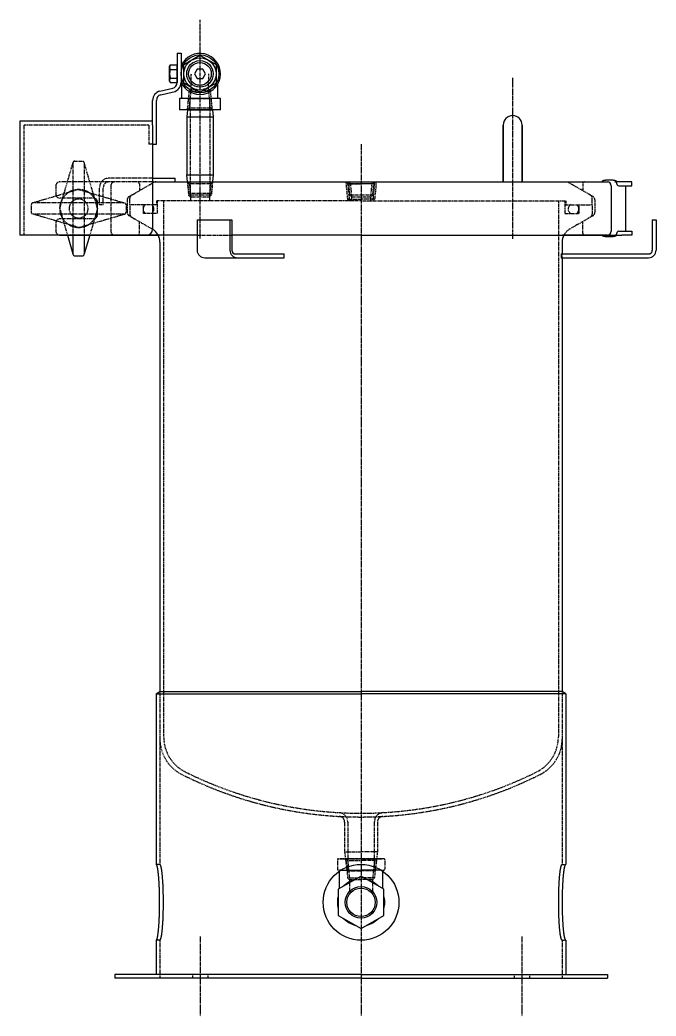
# Model space of a CAD drawing. Extents: x 248 to 1072, y 18 to 1096.
# Drawn here: x 736 to 1072, y 90 to 615 of the extents above; entities that cross this region are included whole.
import ezdxf

# ---------------------------------------------------------------- set-up
doc = ezdxf.new("R2010")
doc.units = 0
doc.linetypes.add('CENTER', pattern=[2, 1.25, -0.25, 0.25, -0.25])
doc.linetypes.add('DASHED', pattern=[0.75, 0.5, -0.25])
doc.layers.get('0').update_dxf_attribs({"linetype": 'CONTINUOUS'})
doc.layers.add('CENTER', color=1, linetype='CENTER')

msp = doc.modelspace()

# ---------------------------------------------------------------- linework, layer by layer
at = {"color": 7, "linetype": 'CONTINUOUS'}
for p, q in [((819.5, 597.52), (819.5, 581.9)), ((819.5, 597.52), (821.5, 597.52)), ((821.5, 597.52), (821.5, 581.9)), ((815.5, 590.6), (815.85, 591.22)), ((815.5, 582.6), (815.5, 590.6)), ((815.85, 591.22), (819.5, 591.22)), ((815.85, 588.91), (819.5, 588.91)), ((819.5, 581.98), (819.5, 591.22)), ((821.5, 591.14), (823, 591.14)), ((815.85, 584.29), (819.5, 584.29)), ((810.37, 577.41), (817.17, 578.98)), ((815.5, 582.6), (815.85, 581.98)), ((815.85, 581.98), (819.5, 581.98)), ((821.5, 583.14), (823, 583.14)), ((822, 573.47), (822, 581.32)), ((841, 573.47), (841, 581.35)), ((810.82, 575.46), (817.62, 577.03)), ((842.33, 573.47), (820.68, 573.47)), ((820.68, 573.47), (820.68, 567.52)), ((842.32, 567.52), (842.33, 573.47)), ((806.5, 559.52), (806.5, 572.54)), ((808.5, 549.52), (808.5, 572.54)), ((842.32, 567.52), (820.68, 567.52)), ((824.94, 567.52), (824.6, 563.82)), ((824.94, 567.52), (838.06, 567.52)), ((838.06, 567.52), (838.4, 563.82)), ((824.6, 563.82), (824.6, 533.22)), ((824.6, 563.82), (838.4, 563.82)), ((838.4, 563.82), (838.4, 533.22)), ((806.5, 561.52), (736.5, 561.52)), ((736.5, 561.52), (736.5, 501.52)), ((806.5, 559.52), (806.5, 504.52)), ((991.5, 559.52), (991.5, 529.52)), ((991.5, 529.52), (991.5, 559.52)), ((1001.5, 559.52), (1001.5, 529.52)), ((1001.5, 529.52), (1001.5, 559.52)), ((806.5, 549.52), (808.5, 549.52)), ((806.5, 531.52), (818.5, 531.52)), ((818.5, 529.52), (818.5, 531.52)), ((824.94, 529.52), (824.6, 533.22)), ((824.6, 533.22), (838.4, 533.22)), ((838.4, 533.22), (838.06, 529.52)), ((806.5, 529.52), (916.5, 529.52)), ((824.94, 529.52), (838.06, 529.52)), ((916.5, 529.52), (1046.5, 529.52)), ((1048.5, 527.52), (1048.5, 503.52)), ((1059.47, 529.52), (1050.48, 529.52)), ((1051.48, 528.52), (1051.48, 528.52)), ((1052.48, 527.52), (1056.13, 527.52)), ((1056.13, 527.52), (1056.13, 503.52)), ((1056.13, 527.52), (1059.47, 527.52)), ((1059.47, 527.52), (1059.47, 529.52)), ((830.02, 509.52), (848.33, 509.52)), ((830.02, 509.52), (830.02, 493.52)), ((847.33, 509.52), (847.33, 493.52)), ((848.33, 509.52), (848.33, 493.52)), ((1070.19, 509.52), (1072.19, 509.52)), ((1070.19, 509.52), (1070.19, 493.52)), ((1072.19, 509.52), (1072.19, 493.52)), ((803.5, 501.52), (736.5, 501.52)), ((757.48, 501.52), (786.5, 501.52)), ((761.56, 501.52), (764.48, 491.52)), ((764.48, 501.52), (764.48, 491.52)), ((770.48, 501.52), (770.48, 491.52)), ((773.4, 501.52), (770.48, 491.52)), ((786.5, 501.52), (798, 501.52)), ((830.02, 501.52), (786.5, 501.52)), ((798, 501.52), (810.22, 501.52)), ((916.5, 501.52), (848.33, 501.52)), ((916.5, 501.52), (1046.5, 501.52)), ((1035, 501.52), (1022.78, 501.52)), ((1046.5, 501.52), (1035, 501.52)), ((1046.5, 501.52), (1054.13, 501.52)), ((1051.48, 502.52), (1051.48, 502.52)), ((1052.48, 503.52), (1056.13, 503.52)), ((1059.47, 501.52), (1054.13, 501.52)), ((1056.13, 503.52), (1059.47, 503.52)), ((1059.47, 503.52), (1059.47, 501.52)), ((810.35, 497.75), (810.35, 260.81)), ((1022.65, 497.75), (1022.65, 491.52)), ((765.48, 490.52), (769.48, 490.52)), ((834.02, 489.52), (875.95, 489.52)), ((850.33, 491.52), (875.95, 491.52)), ((875.95, 489.52), (875.95, 491.52)), ((1022.19, 491.52), (1068.19, 491.52)), ((1022.19, 491.52), (1022.19, 489.52)), ((1022.19, 489.52), (1068.19, 489.52)), ((1022.65, 489.52), (1022.65, 260.81)), ((808.35, 259.52), (810.35, 260.81)), ((808.35, 259.52), (808.35, 169.52)), ((808.5, 259.52), (916.5, 259.52)), ((810.35, 260.81), (916.5, 260.81)), ((1022.65, 260.81), (916.5, 260.81)), ((1024.5, 259.52), (916.5, 259.52)), ((1024.65, 259.52), (1022.65, 260.81)), ((1024.65, 259.52), (1024.65, 169.52)), ((916.5, 163.37), (904.5, 156.44)), ((905, 165.88), (905, 156.73)), ((905.97, 166.52), (916.5, 166.52)), ((927.04, 166.52), (916.5, 166.52)), ((928.5, 156.44), (916.5, 163.37)), ((928, 156.73), (928, 165.88)), ((904.5, 156.44), (904.5, 142.59)), ((928.5, 142.59), (928.5, 156.44)), ((904.5, 142.59), (916.5, 135.66)), ((916.5, 135.66), (928.5, 142.59)), ((808.35, 129.52), (808.35, 111.52)), ((1024.65, 129.52), (1024.65, 111.52)), ((916.5, 111.52), (786.5, 111.52)), ((786.5, 111.52), (786.5, 109.52)), ((916.5, 111.52), (1046.5, 111.52)), ((1046.5, 111.52), (1046.5, 109.52)), ((916.5, 109.52), (786.5, 109.52)), ((916.5, 109.52), (1046.5, 109.52))]:
    msp.add_line(p, q, dxfattribs=at)
at = {"color": 3, "linetype": 'DASHED'}
for p, q in [((826.94, 578.52), (826.95, 586.52)), ((836.09, 578.51), (836.1, 586.52)), ((825.92, 568.52), (826.94, 578.52)), ((825.94, 577.52), (826.94, 578.52)), ((826.94, 578.52), (829.95, 578.52)), ((836.09, 578.51), (833.07, 578.51)), ((837.07, 568.51), (836.09, 578.51)), ((837.08, 577.51), (836.09, 578.51)), ((824.92, 567.53), (825.94, 577.52)), ((824.94, 567.52), (825.5, 573.52)), ((825.5, 573.52), (837.5, 573.52)), ((825.94, 577.52), (829.95, 577.52)), ((826.25, 567.52), (826.25, 573.52)), ((837.08, 577.51), (833.07, 577.51)), ((836.75, 567.52), (836.75, 573.52)), ((838.07, 567.51), (837.08, 577.51)), ((838.06, 567.52), (837.5, 573.52)), ((824.92, 567.53), (825.92, 568.52)), ((837.07, 568.51), (825.92, 568.52)), ((826.25, 567.52), (826.25, 529.52)), ((836.75, 567.52), (836.75, 529.52)), ((838.07, 567.51), (837.07, 568.51)), ((804.5, 559.52), (738.5, 559.52)), ((738.5, 559.52), (738.5, 501.52)), ((804.5, 559.52), (804.5, 549.52)), ((806.5, 549.52), (804.5, 549.52)), ((757.48, 515.52), (764.48, 539.52)), ((764.48, 539.52), (764.48, 501.52)), ((765.48, 540.52), (769.48, 540.52)), ((777.48, 515.52), (770.48, 539.52)), ((770.48, 539.52), (770.48, 501.52)), ((806.5, 531.52), (783.5, 531.52)), ((767.48, 525.52), (743.48, 518.52)), ((755.48, 527.52), (755.48, 523.02)), ((806.5, 529.52), (757.48, 529.52)), ((767.48, 525.52), (791.48, 518.52)), ((778.5, 517.52), (778.5, 526.52)), ((780.5, 517.52), (780.5, 526.52)), ((784.5, 527.52), (784.5, 503.52)), ((795.5, 522.59), (806.8, 529.11)), ((799.52, 528.52), (799.52, 524.91)), ((824.88, 529.52), (825.88, 528.52)), ((824.88, 529.52), (825.5, 522.52)), ((824.94, 529.52), (825.5, 523.52)), ((838.04, 528.53), (824.96, 528.53)), ((825.88, 528.52), (826.5, 521.52)), ((826.25, 529.52), (826.25, 523.52)), ((837.13, 528.52), (836.5, 521.52)), ((836.75, 529.52), (836.75, 523.52)), ((838.13, 529.52), (837.13, 528.52)), ((838.13, 529.52), (837.5, 522.52)), ((838.06, 529.52), (837.5, 523.52)), ((908.43, 529.52), (909.43, 528.52)), ((908.43, 529.52), (909.33, 520.52)), ((909.43, 528.52), (916.5, 528.52)), ((909.43, 528.52), (910.33, 519.52)), ((909.88, 529.52), (910.88, 528.52)), ((909.88, 529.52), (910.5, 522.52)), ((923.04, 528.53), (909.96, 528.53)), ((910.88, 528.52), (911.5, 521.52)), ((923.57, 528.52), (916.5, 528.52)), ((922.13, 528.52), (921.5, 521.52)), ((923.13, 529.52), (922.13, 528.52)), ((923.13, 529.52), (922.5, 522.52)), ((923.57, 528.52), (922.67, 519.52)), ((924.57, 529.52), (923.57, 528.52)), ((924.57, 529.52), (923.67, 520.52)), ((1037.5, 522.59), (1026.21, 529.11)), ((1033.48, 528.52), (1033.48, 524.91)), ((775.4, 521.02), (757.48, 521.02)), ((794.1, 521.79), (796, 522.88)), ((794.5, 517.52), (794.5, 520.86)), ((825.5, 523.52), (837.5, 523.52)), ((837.5, 522.53), (825.5, 522.53)), ((825.5, 522.52), (826.5, 521.52)), ((826.5, 521.53), (826.5, 519.52)), ((836.5, 521.53), (826.5, 521.53)), ((837.5, 522.52), (836.5, 521.52)), ((836.5, 521.52), (836.5, 519.52)), ((909.33, 520.52), (910.33, 519.52)), ((909.33, 520.52), (916.5, 520.52)), ((922.5, 522.53), (910.5, 522.53)), ((910.5, 522.52), (911.5, 521.52)), ((911.5, 521.53), (911.5, 519.52)), ((921.5, 521.53), (911.5, 521.53)), ((923.67, 520.52), (916.5, 520.52)), ((922.5, 522.52), (921.5, 521.52)), ((921.5, 521.52), (921.5, 519.52)), ((923.67, 520.52), (922.67, 519.52)), ((1038.9, 521.79), (1037, 522.88)), ((1038.5, 517.52), (1038.5, 520.86)), ((742.48, 517.52), (742.48, 513.52)), ((791.48, 518.52), (743.48, 518.52)), ((757.48, 515.52), (761.56, 501.52)), ((777.48, 515.52), (773.4, 501.52)), ((777.4, 512.02), (777.4, 519.02)), ((780.5, 517.52), (778.5, 517.52)), ((792.48, 517.52), (792.48, 513.52)), ((793.1, 520.05), (793.1, 513.48)), ((794.5, 517.52), (794.5, 512.67)), ((809, 517.52), (794.5, 517.52)), ((801.5, 517.52), (801.5, 512.92)), ((916.5, 519.52), (808.5, 519.52)), ((808.5, 519.52), (808.5, 517.52)), ((809, 519.52), (809, 512.92)), ((812.35, 519.52), (812.35, 236.88)), ((916.5, 519.52), (1024.5, 519.52)), ((1020.65, 519.52), (1020.65, 236.88)), ((1024, 519.52), (1024, 512.92)), ((1024, 517.52), (1038.5, 517.52)), ((1024.5, 519.52), (1024.5, 517.52)), ((1031.5, 517.52), (1031.5, 512.92)), ((1038.5, 517.52), (1038.5, 512.67)), ((1039.9, 520.05), (1039.9, 513.48)), ((791.48, 512.52), (743.48, 512.52)), ((767.48, 505.52), (743.48, 512.52)), ((775.4, 510.02), (757.48, 510.02)), ((767.48, 505.52), (791.48, 512.52)), ((794.1, 511.75), (796, 510.65)), ((795.5, 510.94), (806.35, 504.67)), ((809, 512.92), (801.5, 512.92)), ((1024, 512.92), (1031.5, 512.92)), ((1037.5, 510.94), (1026.65, 504.67)), ((1038.9, 511.75), (1037, 510.65)), ((755.48, 508.02), (755.48, 503.52)), ((799.52, 502.52), (799.52, 508.62)), ((1033.48, 502.52), (1033.48, 508.62)), ((830.02, 501.52), (848.33, 501.52)), ((1022.65, 489.52), (1022.65, 491.52)), ((810.35, 260.81), (810.35, 169.52)), ((1022.65, 260.81), (1022.65, 169.52)), ((907.85, 191.83), (907.85, 176.17)), ((909.5, 191.85), (909.5, 172.52)), ((923.5, 191.85), (923.5, 172.52)), ((925.15, 191.83), (925.15, 176.17)), ((907.85, 176.17), (908.27, 172.52)), ((907.85, 176.17), (916.5, 176.17)), ((925.15, 176.17), (916.5, 176.17)), ((925.15, 176.17), (924.73, 172.52)), ((810.35, 169.52), (808.35, 169.52)), ((904, 172.02), (904, 167.02)), ((904.5, 172.52), (916.5, 172.52)), ((916.5, 172.52), (905.5, 172.52)), ((908.27, 172.52), (916.5, 172.52)), ((908.27, 172.52), (909, 166.17)), ((908.27, 172.52), (916.5, 172.52)), ((908.43, 172.52), (909.43, 162.52)), ((908.43, 172.52), (909.43, 171.52)), ((909.43, 171.52), (910.43, 161.52)), ((909.43, 171.52), (916.5, 171.52)), ((909.5, 172.52), (909.5, 166.17)), ((924.73, 172.52), (916.5, 172.52)), ((924.73, 172.52), (916.5, 172.52)), ((916.5, 172.52), (927.5, 172.52)), ((928.5, 172.52), (916.5, 172.52)), ((923.57, 171.52), (916.5, 171.52)), ((923.57, 171.52), (922.57, 161.52)), ((923.5, 172.52), (923.5, 166.17)), ((924.57, 172.52), (923.57, 162.52)), ((924.57, 172.52), (923.57, 171.52)), ((924.73, 172.52), (924, 166.17)), ((929, 172.02), (929, 167.02)), ((1022.65, 169.52), (1024.65, 169.52)), ((905.97, 166.52), (904.5, 166.52)), ((905, 165.88), (905, 166.52)), ((909, 166.17), (916.5, 166.17)), ((924, 166.17), (916.5, 166.17)), ((927.04, 166.52), (928.5, 166.52)), ((928, 165.88), (928, 166.52)), ((909.43, 162.52), (910.43, 161.52)), ((909.43, 162.52), (916.5, 162.52)), ((910.43, 161.52), (910.43, 155.22)), ((910.43, 161.52), (916.5, 161.52)), ((923.57, 162.52), (916.5, 162.52)), ((922.57, 161.52), (916.5, 161.52)), ((923.57, 162.52), (922.57, 161.52)), ((922.57, 161.52), (922.57, 155.22)), ((810.35, 129.52), (808.35, 129.52)), ((810.35, 129.52), (810.35, 109.52)), ((1022.65, 129.52), (1024.65, 129.52)), ((1022.65, 129.52), (1022.65, 109.52)), ((827.65, 111.52), (827.65, 109.52)), ((835.65, 111.52), (835.65, 109.52)), ((997.35, 111.52), (997.35, 109.52)), ((1005.35, 111.52), (1005.35, 109.52))]:
    msp.add_line(p, q, dxfattribs=at)
at = {"color": 7, "linetype": 'CONTINUOUS'}
for points in [[(840, 581.61), (831.5, 576.7), (823, 581.61), (823, 591.42), (831.5, 596.33), (840, 591.42)], [(832.94, 584.02), (834.38, 586.52), (832.94, 589.02), (830.05, 589.02), (828.61, 586.52), (830.05, 584.02)]]:
    msp.add_lwpolyline(points, close=True, dxfattribs=at)
for points in [[(1051.48, 529.52, 0), (1051.48, 529.54, 0), (1051.48, 529.57, 0), (1051.47, 529.59, 0), (1051.46, 529.62, 0), (1051.45, 529.64, 0), (1051.44, 529.66, 0), (1051.42, 529.69, 0), (1051.4, 529.71, 0), (1051.38, 529.74, 0), (1051.36, 529.76, 0), (1051.34, 529.79, 0), (1051.31, 529.81, 0), (1051.28, 529.84, 0), (1051.25, 529.86, 0), (1051.21, 529.88, 0), (1051.18, 529.9, 0), (1051.14, 529.93, 0), (1051.1, 529.95, 0), (1051.05, 529.97, 0), (1051.01, 529.99, 0), (1050.96, 530.02, 0), (1050.91, 530.04, 0), (1050.86, 530.06, 0), (1050.81, 530.08, 0), (1050.75, 530.1, 0), (1050.69, 530.12, 0), (1050.63, 530.14, 0), (1050.57, 530.16, 0), (1050.51, 530.18, 0), (1050.45, 530.2, 0), (1050.38, 530.22, 0), (1050.31, 530.23, 0), (1050.24, 530.25, 0), (1050.17, 530.27, 0), (1050.09, 530.28, 0), (1050.02, 530.3, 0), (1049.94, 530.32, 0), (1049.86, 530.33, 0), (1049.78, 530.35, 0), (1049.7, 530.36, 0), (1049.62, 530.37, 0), (1049.54, 530.39, 0), (1049.45, 530.4, 0), (1049.37, 530.41, 0), (1049.28, 530.42, 0), (1049.19, 530.43, 0), (1049.1, 530.44, 0), (1049.01, 530.45, 0), (1048.92, 530.46, 0), (1048.83, 530.47, 0), (1048.74, 530.48, 0), (1048.64, 530.49, 0), (1048.55, 530.49, 0), (1048.45, 530.5, 0), (1048.36, 530.51, 0), (1048.26, 530.51, 0), (1048.17, 530.51, 0), (1048.07, 530.52, 0), (1047.97, 530.52, 0), (1047.87, 530.52, 0), (1047.78, 530.53, 0), (1047.68, 530.53, 0), (1047.58, 530.53, 0), (1047.48, 530.53, 0), (1047.38, 530.53, 0), (1047.29, 530.53, 0), (1047.19, 530.53, 0), (1047.09, 530.52, 0), (1046.99, 530.52, 0), (1046.89, 530.52, 0), (1046.8, 530.51, 0), (1046.7, 530.51, 0), (1046.61, 530.51, 0), (1046.51, 530.5, 0), (1046.41, 530.49, 0), (1046.32, 530.49, 0), (1046.23, 530.48, 0), (1046.13, 530.47, 0), (1046.04, 530.46, 0), (1045.95, 530.45, 0), (1045.86, 530.44, 0), (1045.77, 530.43, 0), (1045.68, 530.42, 0), (1045.6, 530.41, 0), (1045.51, 530.4, 0), (1045.43, 530.39, 0), (1045.34, 530.37, 0), (1045.26, 530.36, 0), (1045.18, 530.35, 0), (1045.1, 530.33, 0), (1045.02, 530.32, 0), (1044.94, 530.3, 0), (1044.87, 530.28, 0), (1044.8, 530.27, 0), (1044.72, 530.25, 0), (1044.65, 530.23, 0), (1044.58, 530.22, 0), (1044.52, 530.2, 0), (1044.45, 530.18, 0), (1044.39, 530.16, 0), (1044.33, 530.14, 0), (1044.27, 530.12, 0), (1044.21, 530.1, 0), (1044.16, 530.08, 0), (1044.1, 530.06, 0), (1044.05, 530.04, 0), (1044, 530.02, 0), (1043.95, 529.99, 0), (1043.91, 529.97, 0), (1043.87, 529.95, 0), (1043.82, 529.93, 0), (1043.79, 529.9, 0), (1043.75, 529.88, 0), (1043.72, 529.86, 0), (1043.68, 529.84, 0), (1043.65, 529.81, 0), (1043.63, 529.79, 0), (1043.6, 529.76, 0), (1043.58, 529.74, 0), (1043.56, 529.71, 0), (1043.54, 529.69, 0), (1043.52, 529.66, 0), (1043.51, 529.64, 0), (1043.5, 529.62, 0), (1043.49, 529.59, 0), (1043.49, 529.57, 0), (1043.48, 529.54, 0), (1043.48, 529.52, 0)], [(1051.48, 501.52, 0), (1051.48, 501.49, 0), (1051.48, 501.47, 0), (1051.47, 501.44, 0), (1051.46, 501.42, 0), (1051.45, 501.39, 0), (1051.44, 501.37, 0), (1051.42, 501.34, 0), (1051.4, 501.32, 0), (1051.38, 501.29, 0), (1051.36, 501.27, 0), (1051.34, 501.25, 0), (1051.31, 501.22, 0), (1051.28, 501.2, 0), (1051.25, 501.18, 0), (1051.21, 501.15, 0), (1051.18, 501.13, 0), (1051.14, 501.11, 0), (1051.1, 501.08, 0), (1051.05, 501.06, 0), (1051.01, 501.04, 0), (1050.96, 501.02, 0), (1050.91, 500.99, 0), (1050.86, 500.97, 0), (1050.81, 500.95, 0), (1050.75, 500.93, 0), (1050.69, 500.91, 0), (1050.63, 500.89, 0), (1050.57, 500.87, 0), (1050.51, 500.85, 0), (1050.45, 500.84, 0), (1050.38, 500.82, 0), (1050.31, 500.8, 0), (1050.24, 500.78, 0), (1050.17, 500.76, 0), (1050.09, 500.75, 0), (1050.02, 500.73, 0), (1049.94, 500.72, 0), (1049.86, 500.7, 0), (1049.78, 500.69, 0), (1049.7, 500.67, 0), (1049.62, 500.66, 0), (1049.54, 500.65, 0), (1049.45, 500.63, 0), (1049.37, 500.62, 0), (1049.28, 500.61, 0), (1049.19, 500.6, 0), (1049.1, 500.59, 0), (1049.01, 500.58, 0), (1048.92, 500.57, 0), (1048.83, 500.56, 0), (1048.74, 500.55, 0), (1048.64, 500.55, 0), (1048.55, 500.54, 0), (1048.45, 500.53, 0), (1048.36, 500.53, 0), (1048.26, 500.52, 0), (1048.17, 500.52, 0), (1048.07, 500.51, 0), (1047.97, 500.51, 0), (1047.87, 500.51, 0), (1047.78, 500.5, 0), (1047.68, 500.5, 0), (1047.58, 500.5, 0), (1047.48, 500.5, 0), (1047.38, 500.5, 0), (1047.29, 500.5, 0), (1047.19, 500.5, 0), (1047.09, 500.51, 0), (1046.99, 500.51, 0), (1046.89, 500.51, 0), (1046.8, 500.52, 0), (1046.7, 500.52, 0), (1046.61, 500.53, 0), (1046.51, 500.53, 0), (1046.41, 500.54, 0), (1046.32, 500.55, 0), (1046.23, 500.55, 0), (1046.13, 500.56, 0), (1046.04, 500.57, 0), (1045.95, 500.58, 0), (1045.86, 500.59, 0), (1045.77, 500.6, 0), (1045.68, 500.61, 0), (1045.6, 500.62, 0), (1045.51, 500.63, 0), (1045.43, 500.65, 0), (1045.34, 500.66, 0), (1045.26, 500.67, 0), (1045.18, 500.69, 0), (1045.1, 500.7, 0), (1045.02, 500.72, 0), (1044.94, 500.73, 0), (1044.87, 500.75, 0), (1044.8, 500.76, 0), (1044.72, 500.78, 0), (1044.65, 500.8, 0), (1044.58, 500.82, 0), (1044.52, 500.84, 0), (1044.45, 500.85, 0), (1044.39, 500.87, 0), (1044.33, 500.89, 0), (1044.27, 500.91, 0), (1044.21, 500.93, 0), (1044.16, 500.95, 0), (1044.1, 500.97, 0), (1044.05, 500.99, 0), (1044, 501.02, 0), (1043.95, 501.04, 0), (1043.91, 501.06, 0), (1043.87, 501.08, 0), (1043.82, 501.11, 0), (1043.79, 501.13, 0), (1043.75, 501.15, 0), (1043.72, 501.18, 0), (1043.68, 501.2, 0), (1043.65, 501.22, 0), (1043.63, 501.25, 0), (1043.6, 501.27, 0), (1043.58, 501.29, 0), (1043.56, 501.32, 0), (1043.54, 501.34, 0), (1043.52, 501.37, 0), (1043.51, 501.39, 0), (1043.5, 501.42, 0), (1043.49, 501.44, 0), (1043.49, 501.47, 0), (1043.48, 501.49, 0), (1043.48, 501.52, 0)], [(808.35, 129.52, 0), (808.4, 129.52, 0), (808.44, 129.54, 0), (808.49, 129.57, 0), (808.53, 129.61, 0), (808.58, 129.67, 0), (808.62, 129.73, 0), (808.67, 129.81, 0), (808.72, 129.9, 0), (808.76, 130, 0), (808.8, 130.12, 0), (808.85, 130.24, 0), (808.89, 130.38, 0), (808.94, 130.53, 0), (808.98, 130.69, 0), (809.02, 130.86, 0), (809.07, 131.04, 0), (809.11, 131.23, 0), (809.15, 131.44, 0), (809.19, 131.65, 0), (809.23, 131.88, 0), (809.27, 132.12, 0), (809.31, 132.36, 0), (809.35, 132.62, 0), (809.39, 132.89, 0), (809.42, 133.16, 0), (809.46, 133.45, 0), (809.5, 133.75, 0), (809.53, 134.06, 0), (809.57, 134.37, 0), (809.6, 134.7, 0), (809.64, 135.03, 0), (809.67, 135.37, 0), (809.7, 135.73, 0), (809.73, 136.09, 0), (809.76, 136.45, 0), (809.79, 136.83, 0), (809.82, 137.21, 0), (809.85, 137.6, 0), (809.88, 138, 0), (809.9, 138.41, 0), (809.93, 138.82, 0), (809.95, 139.23, 0), (809.97, 139.66, 0), (810, 140.09, 0), (810.02, 140.52, 0), (810.04, 140.97, 0), (810.06, 141.41, 0), (810.07, 141.86, 0), (810.09, 142.32, 0), (810.11, 142.78, 0), (810.12, 143.24, 0), (810.14, 143.71, 0), (810.15, 144.18, 0), (810.16, 144.66, 0), (810.17, 145.13, 0), (810.18, 145.62, 0), (810.19, 146.1, 0), (810.2, 146.58, 0), (810.2, 147.07, 0), (810.21, 147.56, 0), (810.21, 148.04, 0), (810.21, 148.53, 0), (810.22, 149.03, 0), (810.22, 149.52, 0), (810.22, 150.01, 0), (810.21, 150.5, 0), (810.21, 150.99, 0), (810.21, 151.48, 0), (810.2, 151.97, 0), (810.2, 152.45, 0), (810.19, 152.94, 0), (810.18, 153.42, 0), (810.17, 153.9, 0), (810.16, 154.38, 0), (810.15, 154.85, 0), (810.14, 155.32, 0), (810.12, 155.79, 0), (810.11, 156.25, 0), (810.09, 156.71, 0), (810.07, 157.17, 0), (810.06, 157.62, 0), (810.04, 158.07, 0), (810.02, 158.51, 0), (810, 158.94, 0), (809.97, 159.37, 0), (809.95, 159.8, 0), (809.93, 160.22, 0), (809.9, 160.63, 0), (809.88, 161.03, 0), (809.85, 161.43, 0), (809.82, 161.82, 0), (809.79, 162.2, 0), (809.76, 162.58, 0), (809.73, 162.95, 0), (809.7, 163.31, 0), (809.67, 163.66, 0), (809.64, 164, 0), (809.6, 164.34, 0), (809.57, 164.66, 0), (809.53, 164.98, 0), (809.5, 165.28, 0), (809.46, 165.58, 0), (809.42, 165.87, 0), (809.39, 166.15, 0), (809.35, 166.41, 0), (809.31, 166.67, 0), (809.27, 166.92, 0), (809.23, 167.16, 0), (809.19, 167.38, 0), (809.15, 167.6, 0), (809.11, 167.8, 0), (809.07, 167.99, 0), (809.02, 168.18, 0), (808.98, 168.35, 0), (808.94, 168.51, 0), (808.89, 168.66, 0), (808.85, 168.79, 0), (808.8, 168.92, 0), (808.76, 169.03, 0), (808.72, 169.13, 0), (808.67, 169.22, 0), (808.62, 169.3, 0), (808.58, 169.37, 0), (808.53, 169.42, 0), (808.49, 169.46, 0), (808.44, 169.49, 0), (808.4, 169.51, 0), (808.35, 169.52, 0)], [(1024.65, 129.52, 0), (1024.61, 129.52, 0), (1024.56, 129.54, 0), (1024.51, 129.57, 0), (1024.47, 129.61, 0), (1024.42, 129.67, 0), (1024.38, 129.73, 0), (1024.33, 129.81, 0), (1024.29, 129.9, 0), (1024.24, 130, 0), (1024.2, 130.12, 0), (1024.15, 130.24, 0), (1024.11, 130.38, 0), (1024.07, 130.53, 0), (1024.02, 130.69, 0), (1023.98, 130.86, 0), (1023.94, 131.04, 0), (1023.89, 131.23, 0), (1023.85, 131.44, 0), (1023.81, 131.65, 0), (1023.77, 131.88, 0), (1023.73, 132.12, 0), (1023.69, 132.36, 0), (1023.65, 132.62, 0), (1023.61, 132.89, 0), (1023.58, 133.16, 0), (1023.54, 133.45, 0), (1023.5, 133.75, 0), (1023.47, 134.06, 0), (1023.43, 134.37, 0), (1023.4, 134.7, 0), (1023.36, 135.03, 0), (1023.33, 135.37, 0), (1023.3, 135.73, 0), (1023.27, 136.09, 0), (1023.24, 136.45, 0), (1023.21, 136.83, 0), (1023.18, 137.21, 0), (1023.15, 137.6, 0), (1023.13, 138, 0), (1023.1, 138.41, 0), (1023.07, 138.82, 0), (1023.05, 139.23, 0), (1023.03, 139.66, 0), (1023.01, 140.09, 0), (1022.98, 140.52, 0), (1022.96, 140.97, 0), (1022.95, 141.41, 0), (1022.93, 141.86, 0), (1022.91, 142.32, 0), (1022.89, 142.78, 0), (1022.88, 143.24, 0), (1022.87, 143.71, 0), (1022.85, 144.18, 0), (1022.84, 144.66, 0), (1022.83, 145.13, 0), (1022.82, 145.62, 0), (1022.81, 146.1, 0), (1022.81, 146.58, 0), (1022.8, 147.07, 0), (1022.79, 147.56, 0), (1022.79, 148.04, 0), (1022.79, 148.53, 0), (1022.79, 149.03, 0), (1022.79, 149.52, 0), (1022.79, 150.01, 0), (1022.79, 150.5, 0), (1022.79, 150.99, 0), (1022.79, 151.48, 0), (1022.8, 151.97, 0), (1022.81, 152.45, 0), (1022.81, 152.94, 0), (1022.82, 153.42, 0), (1022.83, 153.9, 0), (1022.84, 154.38, 0), (1022.85, 154.85, 0), (1022.87, 155.32, 0), (1022.88, 155.79, 0), (1022.89, 156.25, 0), (1022.91, 156.71, 0), (1022.93, 157.17, 0), (1022.95, 157.62, 0), (1022.96, 158.07, 0), (1022.98, 158.51, 0), (1023.01, 158.94, 0), (1023.03, 159.37, 0), (1023.05, 159.8, 0), (1023.07, 160.22, 0), (1023.1, 160.63, 0), (1023.13, 161.03, 0), (1023.15, 161.43, 0), (1023.18, 161.82, 0), (1023.21, 162.2, 0), (1023.24, 162.58, 0), (1023.27, 162.95, 0), (1023.3, 163.31, 0), (1023.33, 163.66, 0), (1023.36, 164, 0), (1023.4, 164.34, 0), (1023.43, 164.66, 0), (1023.47, 164.98, 0), (1023.5, 165.28, 0), (1023.54, 165.58, 0), (1023.58, 165.87, 0), (1023.61, 166.15, 0), (1023.65, 166.41, 0), (1023.69, 166.67, 0), (1023.73, 166.92, 0), (1023.77, 167.16, 0), (1023.81, 167.38, 0), (1023.85, 167.6, 0), (1023.89, 167.8, 0), (1023.94, 167.99, 0), (1023.98, 168.18, 0), (1024.02, 168.35, 0), (1024.07, 168.51, 0), (1024.11, 168.66, 0), (1024.15, 168.79, 0), (1024.2, 168.92, 0), (1024.24, 169.03, 0), (1024.29, 169.13, 0), (1024.33, 169.22, 0), (1024.38, 169.3, 0), (1024.42, 169.37, 0), (1024.47, 169.42, 0), (1024.51, 169.46, 0), (1024.56, 169.49, 0), (1024.61, 169.51, 0), (1024.65, 169.52, 0)]]:
    msp.add_polyline3d(points, dxfattribs=at)
at = {"color": 3, "linetype": 'DASHED'}
for points in [[(810.35, 129.52, 0), (810.4, 129.52, 0), (810.44, 129.54, 0), (810.49, 129.57, 0), (810.53, 129.61, 0), (810.58, 129.67, 0), (810.62, 129.73, 0), (810.67, 129.81, 0), (810.72, 129.9, 0), (810.76, 130, 0), (810.8, 130.12, 0), (810.85, 130.24, 0), (810.89, 130.38, 0), (810.94, 130.53, 0), (810.98, 130.69, 0), (811.02, 130.86, 0), (811.07, 131.04, 0), (811.11, 131.23, 0), (811.15, 131.44, 0), (811.19, 131.65, 0), (811.23, 131.88, 0), (811.27, 132.12, 0), (811.31, 132.36, 0), (811.35, 132.62, 0), (811.39, 132.89, 0), (811.42, 133.16, 0), (811.46, 133.45, 0), (811.5, 133.75, 0), (811.53, 134.06, 0), (811.57, 134.37, 0), (811.6, 134.7, 0), (811.64, 135.03, 0), (811.67, 135.37, 0), (811.7, 135.73, 0), (811.73, 136.09, 0), (811.76, 136.45, 0), (811.79, 136.83, 0), (811.82, 137.21, 0), (811.85, 137.6, 0), (811.88, 138, 0), (811.9, 138.41, 0), (811.93, 138.82, 0), (811.95, 139.23, 0), (811.97, 139.66, 0), (812, 140.09, 0), (812.02, 140.52, 0), (812.04, 140.97, 0), (812.06, 141.41, 0), (812.07, 141.86, 0), (812.09, 142.32, 0), (812.11, 142.78, 0), (812.12, 143.24, 0), (812.14, 143.71, 0), (812.15, 144.18, 0), (812.16, 144.66, 0), (812.17, 145.13, 0), (812.18, 145.62, 0), (812.19, 146.1, 0), (812.2, 146.58, 0), (812.2, 147.07, 0), (812.21, 147.56, 0), (812.21, 148.04, 0), (812.21, 148.53, 0), (812.22, 149.03, 0), (812.22, 149.52, 0), (812.22, 150.01, 0), (812.21, 150.5, 0), (812.21, 150.99, 0), (812.21, 151.48, 0), (812.2, 151.97, 0), (812.2, 152.45, 0), (812.19, 152.94, 0), (812.18, 153.42, 0), (812.17, 153.9, 0), (812.16, 154.38, 0), (812.15, 154.85, 0), (812.14, 155.32, 0), (812.12, 155.79, 0), (812.11, 156.25, 0), (812.09, 156.71, 0), (812.07, 157.17, 0), (812.06, 157.62, 0), (812.04, 158.07, 0), (812.02, 158.51, 0), (812, 158.94, 0), (811.97, 159.37, 0), (811.95, 159.8, 0), (811.93, 160.22, 0), (811.9, 160.63, 0), (811.88, 161.03, 0), (811.85, 161.43, 0), (811.82, 161.82, 0), (811.79, 162.2, 0), (811.76, 162.58, 0), (811.73, 162.95, 0), (811.7, 163.31, 0), (811.67, 163.66, 0), (811.64, 164, 0), (811.6, 164.34, 0), (811.57, 164.66, 0), (811.53, 164.98, 0), (811.5, 165.28, 0), (811.46, 165.58, 0), (811.42, 165.87, 0), (811.39, 166.15, 0), (811.35, 166.41, 0), (811.31, 166.67, 0), (811.27, 166.92, 0), (811.23, 167.16, 0), (811.19, 167.38, 0), (811.15, 167.6, 0), (811.11, 167.8, 0), (811.07, 167.99, 0), (811.02, 168.18, 0), (810.98, 168.35, 0), (810.94, 168.51, 0), (810.89, 168.66, 0), (810.85, 168.79, 0), (810.8, 168.92, 0), (810.76, 169.03, 0), (810.72, 169.13, 0), (810.67, 169.22, 0), (810.62, 169.3, 0), (810.58, 169.37, 0), (810.53, 169.42, 0), (810.49, 169.46, 0), (810.44, 169.49, 0), (810.4, 169.51, 0), (810.35, 169.52, 0)], [(1022.65, 129.52, 0), (1022.61, 129.52, 0), (1022.56, 129.54, 0), (1022.51, 129.57, 0), (1022.47, 129.61, 0), (1022.42, 129.67, 0), (1022.38, 129.73, 0), (1022.33, 129.81, 0), (1022.29, 129.9, 0), (1022.24, 130, 0), (1022.2, 130.12, 0), (1022.15, 130.24, 0), (1022.11, 130.38, 0), (1022.07, 130.53, 0), (1022.02, 130.69, 0), (1021.98, 130.86, 0), (1021.94, 131.04, 0), (1021.89, 131.23, 0), (1021.85, 131.44, 0), (1021.81, 131.65, 0), (1021.77, 131.88, 0), (1021.73, 132.12, 0), (1021.69, 132.36, 0), (1021.65, 132.62, 0), (1021.61, 132.89, 0), (1021.58, 133.16, 0), (1021.54, 133.45, 0), (1021.5, 133.75, 0), (1021.47, 134.06, 0), (1021.43, 134.37, 0), (1021.4, 134.7, 0), (1021.36, 135.03, 0), (1021.33, 135.37, 0), (1021.3, 135.73, 0), (1021.27, 136.09, 0), (1021.24, 136.45, 0), (1021.21, 136.83, 0), (1021.18, 137.21, 0), (1021.15, 137.6, 0), (1021.13, 138, 0), (1021.1, 138.41, 0), (1021.07, 138.82, 0), (1021.05, 139.23, 0), (1021.03, 139.66, 0), (1021.01, 140.09, 0), (1020.98, 140.52, 0), (1020.96, 140.97, 0), (1020.95, 141.41, 0), (1020.93, 141.86, 0), (1020.91, 142.32, 0), (1020.89, 142.78, 0), (1020.88, 143.24, 0), (1020.87, 143.71, 0), (1020.85, 144.18, 0), (1020.84, 144.66, 0), (1020.83, 145.13, 0), (1020.82, 145.62, 0), (1020.81, 146.1, 0), (1020.81, 146.58, 0), (1020.8, 147.07, 0), (1020.79, 147.56, 0), (1020.79, 148.04, 0), (1020.79, 148.53, 0), (1020.79, 149.03, 0), (1020.79, 149.52, 0), (1020.79, 150.01, 0), (1020.79, 150.5, 0), (1020.79, 150.99, 0), (1020.79, 151.48, 0), (1020.8, 151.97, 0), (1020.81, 152.45, 0), (1020.81, 152.94, 0), (1020.82, 153.42, 0), (1020.83, 153.9, 0), (1020.84, 154.38, 0), (1020.85, 154.85, 0), (1020.87, 155.32, 0), (1020.88, 155.79, 0), (1020.89, 156.25, 0), (1020.91, 156.71, 0), (1020.93, 157.17, 0), (1020.95, 157.62, 0), (1020.96, 158.07, 0), (1020.98, 158.51, 0), (1021.01, 158.94, 0), (1021.03, 159.37, 0), (1021.05, 159.8, 0), (1021.07, 160.22, 0), (1021.1, 160.63, 0), (1021.13, 161.03, 0), (1021.15, 161.43, 0), (1021.18, 161.82, 0), (1021.21, 162.2, 0), (1021.24, 162.58, 0), (1021.27, 162.95, 0), (1021.3, 163.31, 0), (1021.33, 163.66, 0), (1021.36, 164, 0), (1021.4, 164.34, 0), (1021.43, 164.66, 0), (1021.47, 164.98, 0), (1021.5, 165.28, 0), (1021.54, 165.58, 0), (1021.58, 165.87, 0), (1021.61, 166.15, 0), (1021.65, 166.41, 0), (1021.69, 166.67, 0), (1021.73, 166.92, 0), (1021.77, 167.16, 0), (1021.81, 167.38, 0), (1021.85, 167.6, 0), (1021.89, 167.8, 0), (1021.94, 167.99, 0), (1021.98, 168.18, 0), (1022.02, 168.35, 0), (1022.07, 168.51, 0), (1022.11, 168.66, 0), (1022.15, 168.79, 0), (1022.2, 168.92, 0), (1022.24, 169.03, 0), (1022.29, 169.13, 0), (1022.33, 169.22, 0), (1022.38, 169.3, 0), (1022.42, 169.37, 0), (1022.47, 169.42, 0), (1022.51, 169.46, 0), (1022.56, 169.49, 0), (1022.61, 169.51, 0), (1022.65, 169.52, 0)]]:
    msp.add_polyline3d(points, dxfattribs=at)
at = {"color": 7, "linetype": 'CONTINUOUS'}
for centre, radius in [((831.5, 586.52), 10), ((831.5, 586.52), 8.5), ((831.5, 586.52), 7), ((831.5, 586.52), 6), ((916.5, 149.52), 20), ((916.5, 149.52), 8.33), ((916.5, 149.52), 7.47)]:
    msp.add_circle(centre, radius, dxfattribs=at)
for centre, radius, start, end in [((831.5, 586.52), 10.82, 202.4613, 154.6989), ((817.54, 590.06), 2.04, 145.6158, 214.3842), ((823.14, 586.6), 7.64, 162.412, 197.588), ((817.54, 583.13), 2.04, 145.6158, 214.3842), ((816.5, 581.9), 3, 282.9946, 0), ((816.5, 581.9), 5, 282.9946, 0), ((811.5, 572.54), 5, 102.9946, 180), ((811.5, 572.54), 3, 102.9946, 180), ((996.5, 559.52), 5, 360, 180), ((996.5, 559.52), 5, 0, 180), ((1046.5, 527.52), 2, 0, 90), ((1050.48, 528.52), 1, 0, 90), ((1052.48, 528.52), 1, 180, 270), ((803.5, 504.52), 3, 270, 0), ((802.35, 497.75), 8, 28.1139, 60), ((802.35, 497.75), 8, 0, 28.1139), ((1030.65, 497.75), 8, 151.8861, 180), ((1046.5, 503.52), 2, 270, 0), ((1050.48, 502.52), 1, 270, 0), ((1052.48, 502.52), 1, 90, 180), ((765.48, 491.52), 1, 180, 270), ((769.48, 491.52), 1, 270, 0), ((834.02, 493.52), 4, 180, 270), ((851.33, 493.52), 4, 180, 270), ((850.33, 493.52), 2, 180, 270), ((1068.19, 493.52), 4, 270, 0), ((1068.19, 493.52), 2, 270, 0), ((916.5, 149.52), 12.5, 103.7398, 136.2602), ((916.5, 149.52), 12.5, 43.7398, 76.2602), ((916.5, 149.52), 12.5, 163.7398, 196.2602), ((916.5, 149.52), 12.5, 343.7398, 16.2602), ((916.5, 149.52), 12.5, 223.7398, 256.2602), ((916.5, 149.52), 12.5, 283.7398, 316.2602)]:
    msp.add_arc(centre, radius, start, end, dxfattribs=at)
at = {"color": 3, "linetype": 'DASHED'}
for centre, radius, start, end in [((765.48, 539.52), 1, 90, 180), ((769.48, 539.52), 1, 0, 90), ((783.5, 526.52), 5, 90, 180), ((757.48, 527.52), 2, 90, 180), ((757.48, 527.52), 2, 90, 180), ((767.48, 515.52), 10, 17.4576, 162.5424), ((783.5, 526.52), 3, 90, 180), ((786.5, 527.52), 2, 90, 180), ((798.52, 528.52), 1, 360, 90), ((808.3, 526.52), 3, 90, 120), ((1024.71, 526.52), 3, 60, 90), ((1034.48, 528.52), 1, 90, 180), ((757.48, 523.02), 2, 180, 207.7972), ((757.48, 523.02), 2, 207.7972, 270), ((767.48, 515.52), 10, 107.4576, 252.5424), ((767.48, 515.52), 5, 36.8699, 143.1301), ((767.48, 515.52), 10, 287.4576, 72.5424), ((775.4, 519.02), 2, 0, 90), ((795.1, 520.05), 2, 120, 180), ((796.5, 520.86), 2, 120, 180), ((1036.5, 520.86), 2, 360, 60), ((1037.9, 520.05), 2, 0, 60), ((743.48, 517.52), 1, 90, 180), ((767.48, 515.52), 5, 126.8699, 233.1301), ((767.48, 515.52), 5, 306.8699, 53.1301), ((791.48, 517.52), 1, 0, 90), ((804.35, 515.22), 2.85, 126.1944, 233.8056), ((804.35, 515.22), 2.85, 306.1944, 53.8056), ((1028.65, 515.22), 2.85, 126.1944, 233.8056), ((1028.65, 515.22), 2.85, 306.1944, 53.8056), ((743.48, 513.52), 1, 180, 270), ((757.48, 508.02), 2, 90, 152.2028), ((767.48, 515.52), 10, 197.4576, 342.5424), ((767.48, 515.52), 5, 216.8699, 323.1301), ((775.4, 512.02), 2, 270, 0), ((791.48, 513.52), 1, 270, 0), ((795.1, 513.48), 2, 180, 240), ((796.5, 512.67), 2, 180, 240), ((1036.5, 512.67), 2, 300, 0), ((1037.9, 513.48), 2, 300, 0), ((757.48, 508.02), 2, 152.2028, 180), ((1030.65, 497.75), 8, 120, 151.8861), ((757.48, 503.52), 2, 180, 270), ((757.48, 503.52), 2, 180, 270), ((786.5, 503.52), 2, 180, 270), ((798.52, 502.52), 1, 270, 0), ((1034.48, 502.52), 1, 180, 270), ((833.18, 236.88), 20.83, 180, 243.6122), ((999.82, 236.88), 20.83, 296.3878, 0), ((831.38, 235.77), 21.03, 180, 243.2738), ((1001.62, 235.77), 21.03, 296.7262, 0), ((916.5, 404.82), 210.3, 243.2738, 270), ((916.5, 404.82), 208.3, 243.6122, 270), ((916.5, 404.82), 208.3, 270, 296.3878), ((916.5, 404.82), 210.3, 270, 296.7262), ((904.5, 191.85), 5, 0, 86.7749), ((904.85, 191.83), 3, 0, 86.8691), ((928.5, 191.85), 5, 93.2251, 180), ((928.15, 191.83), 3, 93.1309, 180), ((904.5, 172.02), 0.5, 90, 180), ((928.5, 172.02), 0.5, 0, 90), ((904.5, 167.02), 0.5, 180, 270), ((928.5, 167.02), 0.5, 270, 0)]:
    msp.add_arc(centre, radius, start, end, dxfattribs=at)
at = {"layer": 'CENTER', "color": 1, "linetype": 'CENTER'}
for p, q in [((831.5, 614.99), (831.5, 499.52)), ((996.5, 584.52), (996.5, 509.52)), ((996.5, 584.52), (996.5, 499.52)), ((916.5, 549.52), (916.5, 89.52)), ((831.65, 131.52), (831.65, 89.52)), ((1001.35, 131.52), (1001.35, 89.52))]:
    msp.add_line(p, q, dxfattribs=at)

doc.saveas('drawing.dxf')
